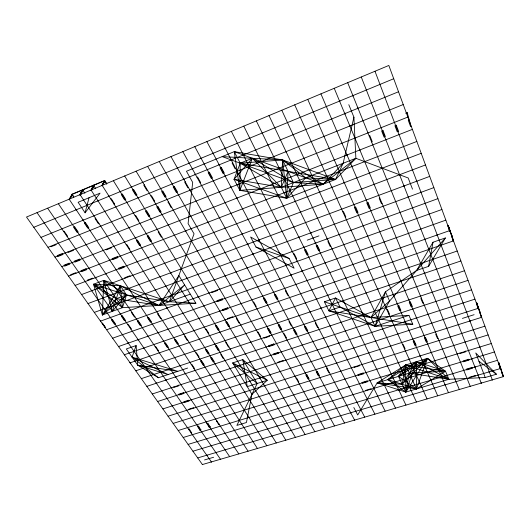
<?xml version="1.0" encoding="UTF-8"?>
<svg xmlns="http://www.w3.org/2000/svg" width="530" height="530" viewBox="0 0 530 530"><rect width="100%" height="100%" fill="white"/><g stroke="black" fill="none" stroke-linecap="round" stroke-linejoin="round"><path stroke-width="0.79" d="M315.82 322.604L315.277 323.134L317.536 327.494L318.079 327.315M353.815 407.53L357.704 414.95L377.188 382.852L416.467 388.934L416.514 361.685L445.531 371.292L448.903 379.301L485.222 377.506L496.398 374.226L475.748 352.953L485.222 377.506M190.303 294.157L158.993 305.459L120.356 285.763L93.545 284.239L116.308 298.701L158.993 305.459L178.862 275.573L195.888 303.233L122.423 307.658L102.37 314.986L93.545 284.239L103.781 280.357L126.518 294.932L169.342 301.722L194.053 233.823L188.097 223.581L192.695 182.413L186.454 171.25L234.28 151.64L240.209 163.194L239.865 190.363L286.677 198.253L335.576 179.471L355.868 158.311L353.914 117.183L348.8 104.688M304.975 326.566L304.982 326.215M294.216 330.15L294.229 329.793M353.914 117.183L343.149 163.253L335.576 179.471L305.704 177.822L286.677 198.253L281.311 187.315L282.603 159.934L234.28 151.64L239.865 190.363L323.181 184.228L355.868 158.311L408.193 177.974L412.512 189.164M285.962 290.341L285.385 290.877L287.836 295.482L288.386 295.296M278.767 325.069L278.793 324.718M273.917 344.427L273.944 344.076M269.147 335.623L269.359 336.398L264.106 338.153L263.86 337.729M268.12 328.653L268.147 328.302M263.98 298.344L264.019 298.006M236.976 318.106L236.4 318.629L238.97 323.002L239.494 322.823M219.208 424L218.678 424.523L218.731 424.146M218.678 424.523L216.339 420.562M216.816 420.416L216.286 420.933M228.927 346.892L228.417 347.064L225.919 342.532M210.277 426.736L209.277 427.399L209.337 427.021M209.748 427.253L209.807 426.875M225.886 322.26L226.933 321.895L229.53 326.241L228.49 326.599L225.946 321.909M210.218 427.107L207.866 423.165M209.277 427.399L206.925 423.457M207.329 423.689L207.396 423.311M216.147 346.156L216.214 345.805M448.903 379.301L405.583 365.037L402.184 384.303L377.188 382.852L405.583 365.037L427.525 358.307L445.531 371.292L416.467 388.934L387.801 379.632L405.583 365.037L445.531 371.292L409.266 373.12L377.188 382.852L405.828 392.094L448.903 379.301L427.525 358.307L398.487 376.393L405.828 392.094L427.525 358.307L409.266 373.12L405.828 392.094L387.801 379.632L416.514 361.685L448.903 379.301L409.266 373.12M200.943 429.591L199.949 430.247L200.015 429.876M200.413 430.108L200.479 429.731M200.877 429.962L198.505 426.047M211.198 357.783L211.258 357.425M428.631 266.345L433.003 242.25L445.372 237.944L428.631 266.345L416.646 270.419L385.469 291.805L370.987 317.536L375.101 326.341L412.784 324.221L408.948 315.357L370.987 317.536L324.373 301.775L328.905 310.805L375.101 326.341L408.948 315.357M199.949 430.247L197.577 426.332M215.982 325.672L216.048 325.321M197.975 426.564L198.041 426.186M191.217 432.566L191.151 432.944L191.681 432.427M217.108 289.791L217.313 290.592L211.954 292.514L211.682 292.05M191.608 432.798L189.223 428.902M201.188 361.115L201.254 360.758M188.76 429.048L188.687 429.419L189.15 429.28M251.955 394.313L246.423 422.523L236.883 425.418L257.202 383.475L242.773 359.605L232.637 362.931L251.955 394.313L267.252 380.288L242.773 359.605L247.232 386.642L267.252 380.288L232.637 362.931L257.202 383.475M188.812 400.627L188.892 400.263M232.749 162.491L232.087 163.021L235.048 168.719L235.645 168.474M178.564 385.072L178.743 385.82L173.933 387.39L173.674 387.006M175.105 339.77L175.191 339.419M85.085 212.815L100.064 193.145L78.122 202.268L85.085 212.815L89.04 197.73M158.304 313.614L157.688 314.138L160.564 318.523L161.074 318.344M375.101 326.341L385.469 291.805L389.57 301.033L375.101 326.341L340.028 307.069L335.57 297.973L324.373 301.775M126.518 294.932L122.423 307.658L93.545 284.239L158.993 305.459L184.625 284.941L169.342 301.722L103.781 280.357L102.37 314.986L126.518 294.932L120.356 285.763L102.37 314.986L116.308 298.701L126.518 294.932L112.353 311.342L93.545 284.239M185.414 181.717L184.738 182.24L187.852 187.752L188.428 187.514M137.919 321.206L138.032 320.862M158.868 231.537L158.212 232.067L161.299 237.129L161.849 236.917M158.45 377.751L137.767 365.183L126.319 348.959L136.104 345.553L132.089 357.134L158.45 377.751L187.633 368.065M171.746 207.475L171.183 207.7L168.156 202.076M416.514 361.685L405.828 392.094L405.583 365.037L398.487 376.393L416.467 388.934L427.525 358.307L402.184 384.303L416.514 361.685L398.487 376.393M111.936 319.723L112.069 319.378M355.868 158.311L281.311 187.315L252.366 158.271L239.865 190.363L234.068 179.312L240.209 163.194L252.366 158.271L293.448 182.592L323.181 184.228L343.149 163.253M144.524 184.785L143.835 185.315L147.108 190.78L147.678 190.548M234.068 179.312L281.311 187.315L288.075 171.362L286.677 198.253L234.068 179.312L252.366 158.271M95.784 218.108L95.089 218.632L98.467 223.792L99.011 223.574M412.784 324.221L328.905 310.805L335.57 297.973L370.987 317.536L389.57 301.033L445.372 237.944M102.383 185.195L104.794 181.088L102.714 185.056M106.855 183.844L104.741 180.478L102.164 185.387L266.815 445.73M93.757 185.089L91.061 190.031L257.421 448.473M91.663 189.17L93.479 185.838L94.135 185.56L93.929 185.235L91.597 190.224L90.935 190.502L93.273 185.513L93.479 185.838M91.995 189.031L93.81 185.699M91.597 190.224L94.135 185.56M80.646 194.291L82.918 190.27M80.593 194.821L83.038 189.813L80.381 194.503L80.593 194.821L79.725 194.775L82.388 190.084L79.937 195.1M82.872 189.66L80.056 194.636L248.086 451.202M416.646 270.419L433.003 242.25M72.239 194.344L69.364 199.519L72.451 194.662L70.086 198.71M104.741 180.478L72.087 194.185L69.152 199.201L238.818 453.905M82.594 190.402L83.243 190.131M102.37 185.719L101.826 185.526L104.258 180.902L104.463 181.227M75.995 209.476L76.744 209.973L76.419 210.112M108.829 195.921L108.696 196.385M33.794 227.304L393.724 78.738M87.258 205.633L86.516 205.136L87.377 205.183M177.616 168.355L177.775 167.871M189.382 163.498L188.839 163.306M213.259 153.654L213.431 153.157M237.586 143.617L237.036 143.411M339.71 101.475L339.949 100.932M353.046 95.976L352.49 95.758M110.73 198.929L111.28 198.704L114.652 204.043L114.102 204.269M82.938 219.897L83.468 220.076M93.724 215.505L93.605 215.948M183.565 178.901L184.294 179.425L183.943 179.564M195.265 174.131L194.914 174.277L195.636 174.807M218.989 164.466L219.533 164.664M243.164 154.614L242.8 154.767L243.151 155.462L243.886 155.164L243.707 154.813M344.613 113.281L345.01 113.122L345.315 113.87L344.924 114.029M357.856 107.888L357.458 108.047L357.763 108.802L358.161 108.643M40.962 237.387L398.527 91.763M231.378 160.252L231.743 160.106L231.385 159.417L230.663 159.709L230.841 160.06M255.771 150.321L255.228 150.123M63.613 231.411L64.143 231.199L67.608 236.234L67.085 236.446M150.924 195.968L151.487 195.742L154.7 201.115L154.137 201.347M197.001 177.265L197.584 177.027L200.658 182.585L200.075 182.823M189.793 189.925L190.323 190.111M201.413 185.248L201.248 185.719M236.943 170.965L237.473 171.163M261.177 161.219L260.985 161.716M349.734 125.617L350.277 125.822M362.878 120.33L362.633 120.86M48.011 247.311L403.237 104.543M225.343 176.444L225.522 175.967M237.294 171.647L236.758 171.448M273.811 156.973L274.01 156.476M286.213 151.991L285.67 151.792M135.044 215.597L135.601 215.379L138.827 220.579L138.277 220.798M168.056 202.374L168.619 202.149M405.695 113.268L407.225 112.658L407.444 113.261M230.881 186.878L231.583 187.401L231.232 187.54M242.753 182.168L242.395 182.313L243.098 182.837M279.038 167.772L279.409 167.626L279.741 168.308L279.37 168.454M291.361 162.876L290.99 163.028L291.315 163.717L291.685 163.565M54.948 257.07L407.855 117.077M408.252 120.177L408.928 119.912L408.325 120.443L410.591 126.591L411.194 126.06M369.171 135.925L369.821 135.667L372.239 141.656L371.59 141.914M236.672 197.796L237.195 197.981M248.464 193.172L248.278 193.642M284.511 179.054L284.875 178.915L285.2 179.584L284.305 179.531M296.747 174.264L296.376 174.403L296.701 175.085L297.436 174.794L297.277 174.456M61.771 266.669L412.386 129.38M179.637 220.904L179.789 220.46M190.906 216.492L190.383 216.306M272.712 184.473L272.91 183.996M309.414 170.103L308.884 169.911M334.463 160.298L334.688 159.808M359.983 150.308L359.453 150.109M126.166 244.569L126.703 244.363L129.883 249.312L129.346 249.517M185.315 230.577L186.01 231.06L185.679 231.193M196.524 226.244L196.186 226.376L196.882 226.86M277.839 194.802L278.522 195.318L278.164 195.457M314.303 180.697L314.091 181.174M339.187 171.077L339.71 171.276M364.534 161.272L364.296 161.769M68.483 276.117L416.838 141.457M290.202 190.8L289.519 190.283L290.407 190.33M314.615 181.366L314.827 180.889M339.485 171.76L338.962 171.561M191.264 240.706L191.774 240.878M202.4 236.453L202.241 236.883M283.199 205.607L283.716 205.792M295.157 201.036L294.958 201.499M319.418 191.774L319.935 191.966M344.122 182.346L343.897 182.823M75.088 285.412L421.211 153.316M85.416 281.821L85.529 281.423M105.94 273.99L105.437 273.825M91.478 290.48L91.975 290.645M111.896 282.788L111.777 283.179M81.593 294.554L425.504 164.956M112.274 283.345L112.393 282.947M122.609 279.449L122.112 279.284M242.309 234.359L242.488 233.922M253.771 230.04L253.267 229.861M399.7 175.072L399.951 174.589M412.598 170.209L412.082 170.017M118.137 291.997L118.813 292.434L118.018 292.388M128.419 288.168L128.783 288.724M247.457 243.853L248.126 244.33L247.782 244.456M258.852 239.613L258.507 239.739L259.17 240.216M403.84 185.639L404.218 185.493L404.483 186.162L404.099 186.308M416.653 180.869L416.269 181.008L416.52 181.684L416.911 181.538M87.993 303.558L429.717 176.391M108.312 296.336L108.431 295.952M170.766 273.102L170.912 272.698M181.492 269.114L180.988 268.948M342.85 211.828L343.46 211.602L345.838 216.902L345.229 217.128M382.084 203.54L381.461 203.765L379.208 198.339L379.785 197.803M114.135 304.79L114.805 305.214L114.016 305.167M134.501 297.303L134.375 297.688M176.265 281.947L176.927 282.391L176.609 282.51M186.924 278.031L186.606 278.144L187.269 278.594M252.843 253.79L253.34 253.963M264.165 249.63L263.98 250.054M408.166 196.683L408.676 196.875M420.886 192.006L420.634 192.476M94.287 312.422L433.851 187.62M94.479 312.687L94.585 312.309M124.643 301.603L123.974 301.173L124.762 301.219M299.033 237.533L299.231 237.095M322.584 228.881L322.081 228.702M307.228 240.156L318.961 235.87M100.309 320.889L100.786 321.041M130.32 309.984L130.195 310.361M182.015 291.215L182.678 291.646L182.36 291.765M192.615 287.366L192.297 287.479L192.96 287.916M303.736 247.006L304.233 247.185M327.142 238.513L326.93 238.944M100.495 321.147L437.919 198.651M151.096 303.107L151.229 302.729M171.852 295.574L171.362 295.415M281.046 255.95L281.231 255.533M292.487 251.796L291.99 251.624M131.996 312.462L131.493 312.64L134.468 317.033L134.971 316.854M293.594 253.976L294.17 253.771L296.661 258.686L296.091 258.892M330.866 246.384L330.276 246.596L327.891 241.561L328.474 241.031M156.582 311.488L157.066 311.64M177.232 304.081L177.086 304.459M187.68 300.331L188.335 300.755L188.018 300.868M198.22 296.548L197.902 296.661L198.551 297.091M285.809 265.126L286.452 265.583L286.107 265.709M297.184 261.045L296.84 261.171L297.482 261.635M106.596 329.74L441.914 209.489M127.902 324.791L128.399 324.612L131.354 328.905L130.857 329.077M193.258 309.301L193.735 309.46M203.732 305.585L203.58 305.969M290.791 274.732L291.281 274.898M302.093 270.724L301.901 271.135M112.612 338.2L445.836 220.142M447.949 225.999L448.32 225.866L449.811 230.921L449.433 231.053L447.837 225.687L448.208 225.555L451.971 235.777M118.534 346.527L449.698 230.61L448.115 225.243L453.488 240.898L124.364 354.736M118.707 346.779L118.826 346.428M138.317 339.916L137.846 339.77M424.987 239.606L425.239 239.169M253.141 302.127L253.685 301.941L256.228 306.453L255.685 306.638M124.192 354.49L124.537 354.981M143.703 347.74L143.584 348.091M428.717 249.126L429.201 249.299M134.256 351.622L133.62 351.231L134.375 351.277M155.151 346.653L155.648 346.481L158.444 350.608L157.947 350.781M185.202 336.285L184.698 336.464L187.415 340.677L187.918 340.505M205.64 329.243L206.157 329.064L208.813 333.344L208.297 333.516M129.943 362.58L130.281 363.063M139.609 359.274L139.947 359.757M130.115 362.818L457.218 251.015M316.642 299.384L316.834 299M339.101 291.712L338.624 291.553M408.802 267.895L409.041 267.484M432.851 259.68L432.374 259.508M135.607 370.55L136.058 370.689M145.22 367.297L145.101 367.634M320.968 307.91L321.571 308.341L321.24 308.447M343.294 300.364L342.956 300.483L343.559 300.914M412.565 276.958L413.042 277.124M436.462 268.882L436.216 269.293M135.773 370.788L460.881 260.965M377.738 289.373L377.963 288.976M389.331 285.458L388.854 285.292M195.941 352.967L196.438 352.794L199.075 356.889L198.571 357.054M225.866 342.883L226.376 342.711M257.553 332.211L258.084 332.032L260.541 336.305L260.018 336.484M289.499 321.452L288.963 321.63L291.328 325.996L291.864 325.817M328.905 310.805L340.028 307.069M325.5 316.841L325.963 316.993M347.68 309.427L347.481 309.811M381.66 298.079L382.249 298.516L381.905 298.635M393.174 294.236L392.829 294.349L393.419 294.793M141.351 378.632L464.485 270.744M151.083 375.677L151.209 375.346M190.091 362.652L189.641 362.513M191.25 364.421L191.747 364.262L194.364 368.264L193.874 368.43M221.288 354.424L220.778 354.596L223.322 358.677L223.826 358.512M283.543 333.701L284.073 333.522L286.432 337.789L285.902 337.968M156.204 382.991L156.655 383.13M195.02 370.178L194.881 370.516M385.767 307.201L386.231 307.36M397.208 303.425L396.983 303.816M146.85 386.363L468.03 280.363M225.237 360.791L225.389 360.446M245.569 354.08L245.112 353.934M363.421 315.198L363.626 314.82M374.664 311.488L374.2 311.329M386.9 309.732L387.47 309.546L389.49 314.032L388.921 314.217M423.357 302.948L422.781 303.14L420.873 298.556L421.383 298.019M229.94 368.357L230.391 368.496M250.167 361.758L250.008 362.103M367.35 323.512L367.933 323.929L367.601 324.035M378.533 319.862L378.195 319.974L378.778 320.392M152.262 393.989L471.521 289.831M401.409 313.011L401.634 312.627M412.863 309.275L412.406 309.116M371.47 332.217L371.921 332.37M382.58 328.633L382.362 329.004M405.072 321.372L405.649 321.796L405.304 321.902M416.461 317.702L416.116 317.808L416.693 318.232M157.602 401.501L474.953 299.139M476.384 303.14L476.735 303.027M408.915 330.137L409.365 330.289M420.23 326.526L419.999 326.897M162.869 408.902L478.325 308.301M270.128 374.982L269.684 374.842M454.952 316.059L455.19 315.675M479.835 311.454L479.491 311.56L481.3 317.424L481.551 317.046M479.584 311.832L479.935 311.719L476.636 302.756L476.284 302.868L477.974 308.414L478.431 308.573L476.53 302.411L481.651 317.311L168.056 416.202M462.405 318.404L474.105 314.688M244.515 391.816L244.8 392.279M458.218 324.406L458.669 324.559M254.705 389.152L254.122 388.788L254.864 388.828M296.071 378.162L296.581 378.003L298.801 381.931L298.284 382.09M402.615 344.652L403.171 344.48L405.066 348.694L404.509 348.873M436.283 334.072L435.713 334.251L437.502 338.551L438.065 338.378M329.282 372.398L328.759 372.557L326.632 368.549L327.149 368.019M249.232 399.415L249.663 399.547M173.171 423.404L484.917 326.182M178.213 430.499L488.137 334.914M398.381 362.878L398.593 362.533M431.4 352.695L430.956 352.549M197.505 426.71L198.439 426.418M206.859 423.828L207.8 423.543M401.906 370.51L402.449 370.894L401.694 370.848M434.726 360.493L434.501 360.837M183.188 437.495L491.303 343.513M249.067 417.66L248.636 417.534M370.086 380.759L370.284 380.427M412.976 367.681L412.433 367.297L413.195 367.336M468.54 350.741L468.785 350.383M479.922 347.269L479.484 347.117M234.326 430.194L234.75 430.32M373.736 388.119L374.167 388.258M416.381 375.247L416.163 375.584M471.614 358.578L472.144 358.976L471.806 359.075M482.929 355.166L482.585 355.272L483.115 355.67M188.09 444.398L494.424 351.98M395.115 382.209L395.214 381.64L394.684 382.07M405.814 378.983L405.271 378.606L406.026 378.645M438.423 369.145L438.648 368.807M449.46 365.819L449.029 365.673M398.593 389.563L399.13 389.934L398.812 390.027M409.233 386.383L409.127 386.946L409.663 386.522M441.649 376.711L442.179 377.088L441.854 377.188M452.62 373.431L452.295 373.531L452.825 373.915M474.834 366.8L475.264 366.945M486.076 363.447L485.831 363.792M192.933 451.202L497.498 360.314M357.087 402.475L356.663 402.343M420.164 383.654L419.733 383.515M498.452 363.017L498.79 362.911M350.568 412.532L350.807 412.976M360.744 409.524L360.976 409.975M402.243 397.268L402.667 397.407M445.028 384.634L445.458 384.773M455.939 381.415L455.707 381.746M197.703 457.92L500.519 368.516M216.008 452.759L215.591 452.633M478.199 375.379L478.438 375.041M501.572 370.477L501.241 370.576L502.844 375.724M204.573 459.921L213.63 457.257M202.268 464.346L202.679 464.466M354.464 419.879L354.888 420.005M481.134 382.872L481.558 383.011M503.414 376.36L503.162 376.697M503.5 376.598L202.414 464.545L26.5 217.042L388.828 65.455L503.5 376.598L498.584 362.308L500.611 368.761L500.181 368.615L498.359 362.772L498.697 362.672L501.658 370.715M281.311 187.315L240.209 163.194L282.603 159.934L335.576 179.471L293.448 182.592L222.156 156.615L282.603 159.934L323.181 184.228L234.28 151.64M169.342 301.722L195.888 303.233M137.767 365.183L177.835 371.318L132.089 357.134L168.103 374.551L137.767 365.183L136.104 345.553M240.209 163.194L335.576 179.471M255.99 247.046L289.128 258.501L294.117 268.22L255.99 247.046L250.597 236.99L289.128 258.501M478.954 361.268L496.398 374.226M282.603 159.934L293.448 182.592L286.677 198.253L282.603 159.934L305.704 177.822M103.032 324.188L102.164 322.962L105.569 327.427L105.079 327.6L103.906 325.413M50.595 246.271L50.94 246.768L56.114 244.688L55.769 244.191M71.027 275.13L70.689 274.666L75.783 272.692L76.115 273.162M104.562 308.645L103.966 308.864M110.71 317.437L110.114 317.656M128.591 343.009L128.008 343.215M207.025 455.164L206.481 455.33M211.689 461.835L211.145 461.988M37.02 212.643L211.417 461.908M67.833 251.955L68.171 252.446L73.365 250.385L73.027 249.895M87.768 280.569L87.443 280.105L92.558 278.151L92.882 278.621M95.751 277.521L95.943 277.806L95.135 277.76M102.144 286.81L101.343 286.763L101.528 287.041M120.714 313.806L120.118 314.025M160.848 372.126L160.272 372.318M166.248 379.964L165.665 380.156M47.634 208.204L220.487 459.265M189.137 409.558L188.885 409.186L193.616 407.696L193.867 408.06M58.346 203.719L229.623 456.595M169.984 369.072L170.567 368.88M175.331 376.969L175.914 376.777M180.359 365.607L179.769 365.806M185.652 373.557L185.069 373.749M105.914 249.385L106.239 249.875L111.538 247.802L111.214 247.311M125.02 278.19L124.709 277.72L129.923 275.759L130.228 276.229M72.087 194.185L73.822 196.815M73.657 197.107L71.914 194.477L104.589 180.763L106.709 184.129M82.713 189.945L84.866 193.264M97.659 200.936L97.454 200.618L98.322 200.665M160.948 299.198L161.57 298.973M166.725 308.175L167.347 307.95M239.043 420.462L239.613 420.283M243.661 427.63L244.231 427.458M93.605 185.374L95.738 188.713M113.367 180.703L276.289 442.967M235.519 357.101L234.909 357.306M240.461 365.21L239.858 365.408M250.133 381.077L249.531 381.262M124.676 175.967L285.822 440.178M260.17 377.87L259.567 378.062M264.848 385.681L264.245 385.873M136.091 171.197L295.429 437.376M227.728 318.987L227.469 318.55L232.736 316.721L232.995 317.165M147.612 166.374L305.108 434.547M159.239 161.511L314.86 431.698M278.124 362.626L277.892 362.222L283.066 360.552L283.292 360.957M170.978 156.602L324.678 428.83M182.823 151.646L334.569 425.941M194.782 146.638L344.54 423.026M206.859 141.589L354.583 420.098M219.049 136.488L364.7 417.143M224.813 148.453L224.998 148.804L225.727 148.506L225.541 148.155M249.537 166.314L249.365 165.97L248.643 166.261L248.815 166.605M231.352 131.341L374.895 414.162M354.033 366.999L354.232 367.403L359.559 365.746L359.327 364.978M366.005 390.723L365.806 390.332L371.033 388.755L371.232 389.146M328.024 295.177L327.348 295.402M337.014 313.31L336.345 313.528M243.78 126.14L385.164 411.161M310.964 232.789L311.11 233.094L310.255 233.048M315.887 242.952L315.032 242.906L315.184 243.21M380.884 377.194L380.249 377.386M384.7 385.078L384.071 385.27M256.328 120.893L395.512 408.14M301.828 185.917L301.669 185.586L302.557 185.632M390.928 374.134L391.571 373.935M268.995 115.593L405.94 405.092M413.241 394.287L412.605 394.472M281.788 110.24L416.447 402.025M405.583 365.037L416.467 388.934M327.215 176.106L327.361 176.444L326.467 176.391M332.231 187.275L331.343 187.222L331.495 187.554M409.518 359.161L408.862 359.367M294.706 104.834L427.041 398.931M420.529 355.769L419.866 355.975M424.132 364.004L423.477 364.203M307.751 99.375L437.707 395.817M346.633 155.131L346.779 155.482L347.548 155.177L347.395 154.833M351.569 166.692L351.423 166.347L352.185 166.049L352.331 166.393M320.928 93.863L448.459 392.677M334.238 88.298L459.298 389.51M347.68 82.673L470.223 386.324M420.297 263.635L421.019 263.39M424.219 273.348L424.941 273.102M459.96 353.073L460.133 353.49L465.777 351.768L465.519 350.986M469.785 377.592L469.626 377.194L475.165 375.558L475.324 375.955M361.261 76.996L481.227 383.104M436.852 235.108L437.601 234.843M440.735 245.31L441.477 245.052M466.181 312.17L466.89 311.945M469.587 321.114L470.289 320.895M488.932 371.941L489.601 371.742M491.986 379.964L492.655 379.772M374.975 71.252L492.317 379.864M501.559 371.55L502.937 375.962M407.225 112.658L410.174 123.298M472.038 367.509L472.137 367.88M424.894 337.265L424.967 337.63M409.776 301.835L409.842 302.186M398.268 305.625L398.322 305.976M316.708 371.305L316.715 371.669M120.356 285.763L112.353 311.342L103.781 280.357L122.423 307.658L120.356 285.763M122.41 194.126L121.291 194.583L124.636 199.962L125.749 199.505L122.41 194.126M133.639 189.508L132.513 189.972L135.819 195.391L136.945 194.934L133.639 189.508M74.723 226.9L73.663 227.33L77.102 232.412L78.162 231.981L74.723 226.9M85.396 222.567L84.323 223.004L87.735 228.119L88.808 227.688L85.396 222.567M162.856 191.125L161.71 191.588L164.896 197.008L166.036 196.544L162.856 191.125M174.324 186.467L173.171 186.938L176.324 192.397L177.47 191.933L174.324 186.467M209.376 172.243L208.191 172.72L211.231 178.319L212.411 177.848L209.376 172.243M221.282 167.407L220.082 167.897L223.084 173.542L224.276 173.065L221.282 167.407M146.697 210.933L145.578 211.377L148.778 216.618L149.891 216.174L146.697 210.933M157.894 206.448L156.767 206.899L159.928 212.179L161.054 211.728L157.894 206.448M62.321 253.519L57.174 255.566L57.856 256.533L63.004 254.493L62.321 253.519M382.978 130.466L381.653 130.983L384.025 137.025L385.343 136.508L382.978 130.466M396.261 125.212L394.923 125.736L397.248 131.831L398.573 131.314L396.261 125.212M69.105 263.185L63.984 265.192L64.66 266.146L69.781 264.145L69.105 263.185M79.42 259.144L74.253 261.171L74.922 262.131L80.083 260.111L79.42 259.144M137.475 240.156L136.395 240.58L139.549 245.562L140.629 245.145L137.475 240.156M148.347 235.916L147.254 236.34L150.374 241.362L151.467 240.945L148.347 235.916M86.039 268.723L80.904 270.711L81.56 271.658L86.695 269.677L86.039 268.723M117.335 256.619L112.062 258.66L112.704 259.627L117.978 257.593L117.335 256.619M123.682 266.265L118.435 268.266L119.071 269.22L124.311 267.226L123.682 266.265M355.676 207.071L354.451 207.522L356.796 212.861L358.015 212.411L355.676 207.071M368.012 202.493L366.773 202.95L369.072 208.336L370.304 207.879L368.012 202.493M112.433 319.544L111.439 319.901L114.467 324.227L115.46 323.87L112.433 319.544M122.423 315.926L121.423 316.284L124.424 320.643L125.424 320.286L122.423 315.926M305.704 249.597L304.545 250.014L307.002 254.97L308.155 254.552L305.704 249.597M317.337 245.383L316.165 245.807L318.59 250.803L319.756 250.385L317.337 245.383M138.423 321.028L137.416 321.385L140.344 325.705L141.351 325.354L138.423 321.028M148.526 317.417L147.512 317.775L150.414 322.127L151.428 321.77L148.526 317.417M222.176 298.834L216.849 300.722L217.386 301.623L222.713 299.741L222.176 298.834M227.496 307.851L222.202 309.706L222.732 310.593L228.026 308.745L227.496 307.851M264.53 298.151L263.436 298.536L265.954 303.074L267.041 302.696L264.53 298.151M275.461 294.335L274.368 294.72L276.846 299.298L277.939 298.913L275.461 294.335M451.858 235.472L451.487 235.598L453.117 241.031L453.375 240.594L451.858 235.472M165.592 343.049L164.591 343.394L167.361 347.554L168.355 347.21L165.592 343.049M175.609 339.598L174.602 339.942L177.345 344.129L178.352 343.784L175.609 339.598M216.505 325.493L215.465 325.851L218.095 330.157L219.128 329.806L216.505 325.493M332.416 304.041L331.747 304.266L332.019 304.81L332.688 304.584L332.416 304.041M206.508 349.402L205.501 349.747L208.105 353.868L209.111 353.53L206.508 349.402M216.657 345.984L215.644 346.328L218.221 350.476L219.234 350.138L216.657 345.984M268.65 328.474L267.59 328.832L270.022 333.131L271.075 332.78L268.65 328.474M279.303 324.89L278.23 325.248L280.628 329.581L281.695 329.223L279.303 324.89M201.685 360.95L200.685 361.281L203.281 365.309L204.275 364.984L201.685 360.95M211.702 357.617L210.695 357.955L213.259 362.01L214.266 361.679L211.702 357.617M294.746 329.971L293.68 330.322L296.005 334.622L297.078 334.264L294.746 329.971M305.512 326.387L304.432 326.745L306.731 331.071L307.804 330.713L305.512 326.387M273.679 344.01L268.452 345.739L268.929 346.574L274.156 344.851L273.679 344.01M398.898 305.784L397.752 306.161L399.733 310.679L400.879 310.308L398.898 305.784M410.419 301.994L409.259 302.372L411.207 306.93L412.36 306.552L410.419 301.994M278.409 352.344L273.208 354.04L273.679 354.861L278.873 353.172L278.409 352.344M183.426 392.71L178.643 394.254L179.16 395.009L183.943 393.465L183.426 392.71M188.561 400.256L183.797 401.773L184.314 402.522L189.071 401.005L188.561 400.256M306.87 374.763L305.837 375.088L308.023 379.043L309.05 378.718L306.87 374.763M317.231 371.503L316.191 371.835L318.351 375.816L319.385 375.492L317.231 371.503M414.308 340.982L413.188 341.333L415.05 345.573L416.163 345.229L414.308 340.982M425.53 337.451L424.404 337.802L426.233 342.075L427.352 341.724L425.53 337.451M363.169 372.994L357.882 374.63L358.28 375.425L363.573 373.796L363.169 372.994M367.131 380.938L361.871 382.541L362.268 383.322L367.529 381.719L367.131 380.938M468.732 359.267L463.121 360.957L463.452 361.785L469.063 360.089L468.732 359.267M471.978 367.469L466.4 369.138L466.725 369.947L472.296 368.284L471.978 367.469"/></g></svg>
